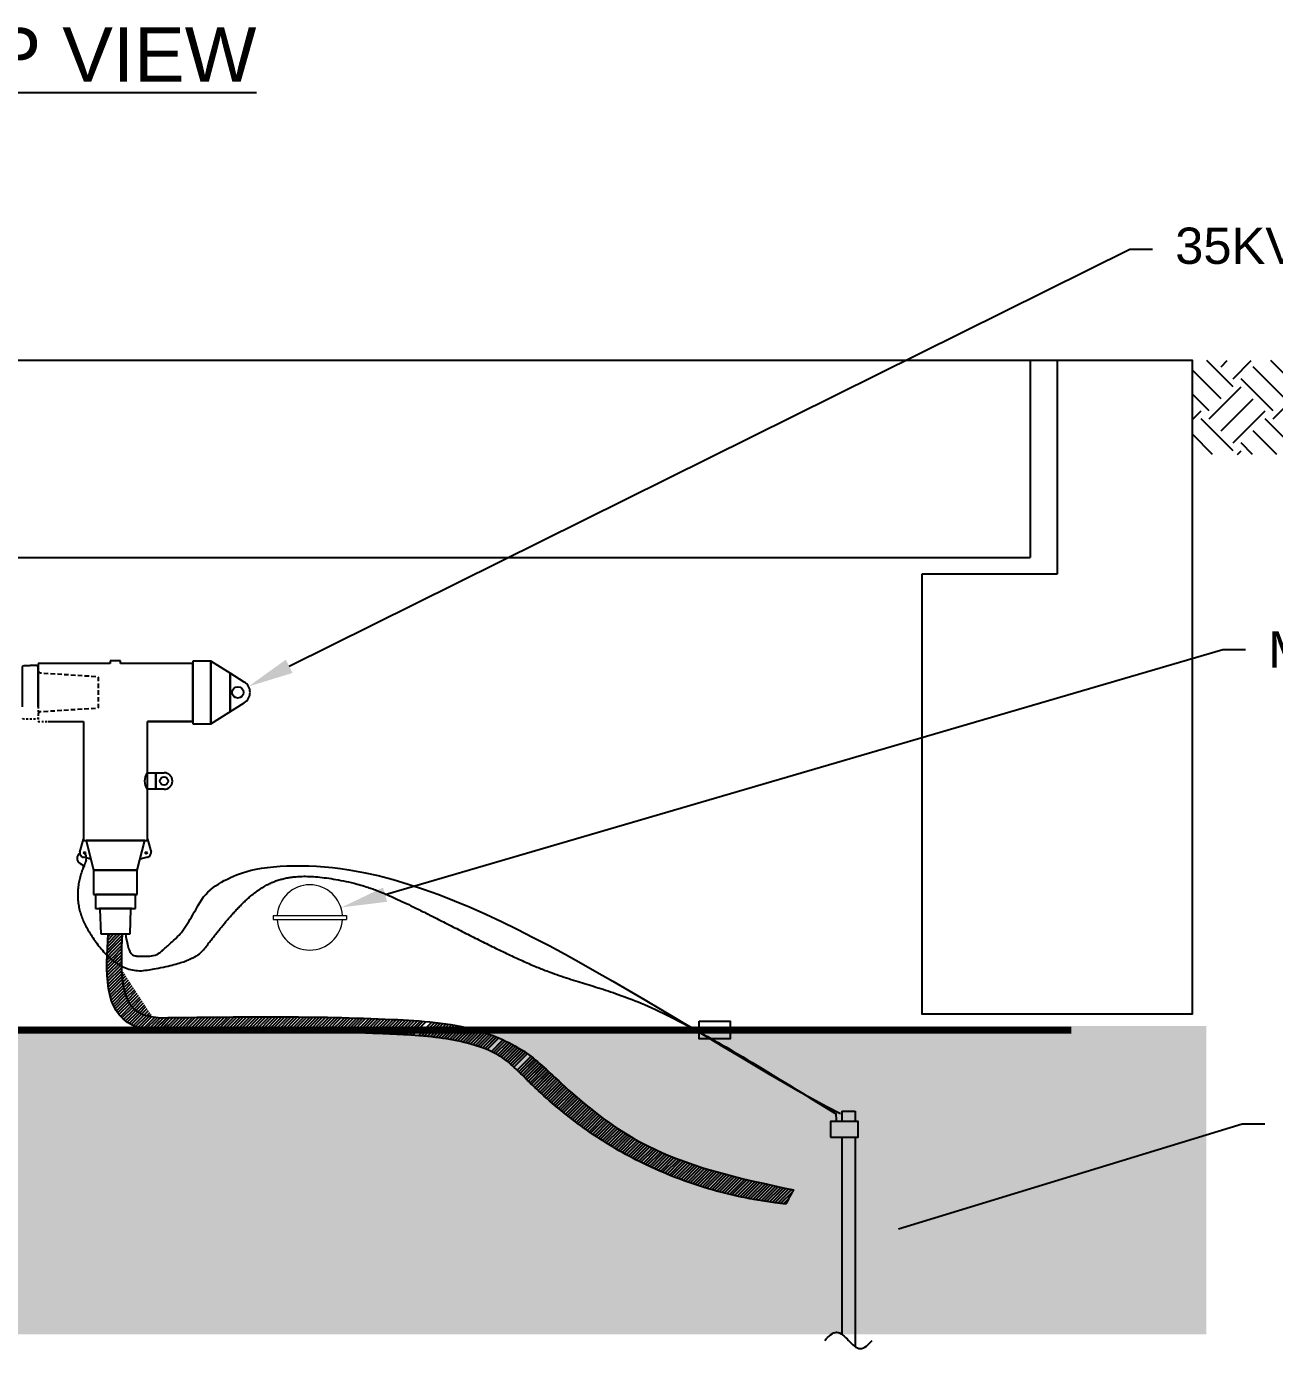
# Model space of a CAD drawing. Header units: feet. Extents: x -208 to 2089, y -974 to 342.
# Drawn here: x 740.1 to 809, y 62 to 134.9 of the extents above; entities that cross this region are included whole.
import ezdxf
from ezdxf import colors
from ezdxf.entities.mleader import LeaderData, LeaderLine
from ezdxf.math import Vec2, Vec3

# ---------------------------------------------------------------- set-up
doc = ezdxf.new("R2010")
doc.units = ezdxf.units.FT
doc.header["$MEASUREMENT"] = 0
doc.linetypes.add('HIDDEN', pattern=[0.375, 0.25, -0.125])
for name, color, linetype in [('CABLE', 2, 'Continuous'), ('E-DETL', 7, 'Continuous'), ('E-EQPM-HRDW', 16, 'Continuous'), ('E-GRND', 3, 'Continuous'), ('EQUIPMENT', 6, 'Continuous'), ('G-ANNO-NONPLOT', 181, 'Continuous'), ('G-ANNO-TEXT', 1, 'Continuous'), ('SOIL', 254, 'Continuous'), ('TEXT', 1, 'Continuous')]:
    doc.layers.add(name, color=color, linetype=linetype)
doc.layers.add('CONDUIT', color=6, linetype='Continuous', lineweight=18)
doc.styles.add('NEI-A', font='arial.ttf', dxfattribs={"height": 0.1})
pattern_1 = [(45, (-6021031.765622796, -2131003.499997514), (-0.08750446417183527, 0.08750446417183527), [])]

msp = doc.modelspace()

# ---------------------------------------------------------------- hatches: boundary and pattern name
at = {"layer": 'G-ANNO-NONPLOT', "true_color": 0xf8d731}
h = msp.add_hatch(dxfattribs=at)
h.set_pattern_fill('ANSI31', color=40, scale=0.9900000000000001)
h.set_pattern_definition(pattern_1)
edge = h.paths.add_edge_path()
edge.add_arc((746.305701931803, 86.98831157055474), 3.371146855893491, 239.8637622350721, 254.1366037049093, ccw=False)
edge.add_spline(control_points=[(744.6131912980736, 84.07282895496837), (744.5237106306986, 82.25480950246356), (744.58036561483, 79.62123531983025), (747.6698740235106, 79.38496796688787), (747.6698740235106, 79.38496796688787)], knot_values=[83.43145569272993, 83.43145569272993, 83.43145569272993, 83.43145569272993, 87.87574356637529, 89.95647029016055, 89.95647029016055, 89.95647029016055, 89.95647029016055], weights=[1, 1, 1, 1, 1], degree=3, periodic=0)
edge.add_spline(control_points=[(747.6698740235106, 79.38496796688787), (748.0819466066123, 79.39025461016945), (748.4935613701628, 79.39553525247402), (750.9660605293275, 79.42588351568929), (753.0159359731288, 79.4452278525082), (756.073934655501, 79.42308848299808), (757.0904656032608, 79.40719786607451), (758.6111373164267, 79.3654519845245), (759.1173407936976, 79.3485526144018), (760.128392557478, 79.30793902366213), (760.6361914797262, 79.28513475735463), (761.7491170594976, 79.21875691595278), (762.3482800813899, 79.16920950258873), (763.4607796481387, 79.0219440729802), (763.976757138832, 78.92719636992342), (764.9634326546029, 78.67266919924668), (765.4207125444473, 78.51499970345549), (765.9702051979066, 78.25467890728987), (766.1204022111879, 78.17346310470975), (766.394529498978, 78.0042612771017), (766.51298713298, 77.9204512694364), (766.7972951017828, 77.69320805738471), (766.95879011122, 77.54990685027815), (767.3105101174251, 77.21773638292007), (767.5006023001433, 77.0290044722592), (767.9163525075228, 76.6182647463379), (768.1469562229277, 76.39360117674596), (769.175626661493, 75.43398014264903), (770.0217826495455, 74.73723782687239), (771.8133384435014, 73.46134044457949), (772.7622936748476, 72.88145140320785), (774.4724021385, 72.00528098311997), (775.2141063305125, 71.67390796583868), (777.1438089551912, 70.92946671922482), (778.3530936752022, 70.57145687653474), (780.1963430958376, 70.18357258564583), (780.815656904927, 70.07916138316295), (781.6342873991043, 69.97557247145824), (781.8313653113828, 69.953408498734), (782.028314320235, 69.93381683197595)], knot_values=[0, 0, 0, 0, 1.248940863479177, 1.248940863479177, 7.510492271591446, 7.510492271591446, 10.64126797564758, 10.64126797564758, 12.20665582767566, 12.20665582767566, 13.77204367970373, 13.77204367970373, 15.77184317922644, 15.77184317922644, 17.66237193590699, 17.66237193590699, 19.55290069258755, 19.55290069258755, 20.34553650617276, 20.34553650617276, 21.13817231975798, 21.13817231975798, 21.99962579107284, 21.99962579107284, 22.86179158790927, 22.86179158790927, 23.72395738474571, 23.72395738474571, 26.70471573263455, 26.70471573263455, 29.68547408052339, 29.68547408052339, 31.86214855415614, 31.86214855415614, 35.23481619579239, 35.23481619579239, 36.92115001661051, 36.92115001661051, 37.45383673220445, 37.45383673220445, 37.45383673220445, 37.45383673220445], weights=[1, 1, 1, 1, 1, 1, 1, 1, 1, 1, 1, 1, 1, 1, 1, 1, 1, 1, 1, 1, 1, 1, 1, 1, 1, 1, 1, 1, 1, 1, 1, 1, 1, 1, 1, 1, 1, 1, 1, 1], degree=3, periodic=0)
edge.add_spline(control_points=[(782.028314320235, 69.93381683197595), (782.1661442917348, 70.19423409825913), (782.3039742641658, 70.45465136500798), (782.4418042365969, 70.7150686308255)], knot_values=[37.45383673220445, 37.45383673220445, 37.45383673220445, 37.45383673220445, 38.45383673220445, 38.45383673220445, 38.45383673220445, 38.45383673220445], weights=[1, 1, 1, 1], degree=3, periodic=0)
edge.add_spline(control_points=[(782.4418042365969, 70.7150686308255), (779.4803249098868, 71.34382029990456), (774.7350726089016, 72.35128480377398), (770.2782191744582, 75.91173110990576), (767.661304365708, 78.48922264338262), (764.4877078103409, 79.86500049936376), (757.6449127130718, 80.33129519917793), (751.8110475948588, 80.25693854451902), (747.5485063314945, 80.20260950173042)], knot_values=[38.45383673220445, 38.45383673220445, 38.45383673220445, 38.45383673220445, 47.46530847609966, 52.8931430027568, 55.44213900193881, 58.48591759060378, 63.24841332338417, 76.16766898730667, 76.16766898730667, 76.16766898730667, 76.16766898730667], weights=[1, 1, 1, 1, 1, 1, 1, 1, 1], degree=3, periodic=0)
edge.add_spline(control_points=[(747.5485063314945, 80.20260950173042), (747.1819529485465, 80.24596951477952), (745.5198362431065, 80.4425831753274), (745.34900334557, 82.19972721296153), (745.3842166381464, 83.74555102125532)], knot_values=[76.16766898730667, 76.16766898730667, 76.16766898730667, 76.16766898730667, 77.22583108524645, 80.96584840572132, 80.96584840572132, 80.96584840572132, 80.96584840572132], weights=[1, 1, 1, 1, 1], degree=3, periodic=0)
edge = h.paths.add_edge_path()
edge.add_spline(control_points=[(745.3842166390777, 83.74555102125532), (745.3922538579018, 84.09837588243909), (745.4090624496848, 84.46037940722681), (745.4258710405365, 84.82238293201453)], knot_values=[80.96584840608911, 80.96584840608911, 80.96584840608911, 80.96584840608911, 81.81948456108434, 81.81948456108434, 81.81948456108434, 81.81948456108434], weights=[1, 1, 1, 1], degree=3, periodic=0)
edge.add_spline(control_points=[(745.4258710405365, 84.82238293201453), (745.3505505368621, 84.82238293201453), (745.275230034119, 84.82238293201453), (745.1999095304445, 84.82238293201453)], knot_values=[81.81948456108434, 81.81948456108434, 81.81948456108434, 81.81948456108434, 82.11226807174496, 82.11226807174496, 82.11226807174496, 82.11226807174496], weights=[1, 1, 1, 1], degree=3, periodic=0)
edge.add_spline(control_points=[(745.1999095304445, 84.82238293201453), (745.1212473445148, 84.82238293201453), (745.0425851576538, 84.82238293201453), (744.9639229698614, 84.82238293201453)], knot_values=[82.11226807174496, 82.11226807174496, 82.11226807174496, 82.11226807174496, 82.4180412693049, 82.4180412693049, 82.4180412693049, 82.4180412693049], weights=[1, 1, 1, 1], degree=3, periodic=0)
edge.add_spline(control_points=[(744.9639229698614, 84.82238293201453), (744.9245918754996, 84.82238293201453), (744.8852607830004, 84.82238293201453), (744.8459296895699, 84.82238293201453)], knot_values=[82.4180412693049, 82.4180412693049, 82.4180412693049, 82.4180412693049, 82.57092786788061, 82.57092786788061, 82.57092786788061, 82.57092786788061], weights=[1, 1, 1, 1], degree=3, periodic=0)
edge.add_spline(control_points=[(744.8459296895699, 84.82238293201453), (744.8141439090059, 84.82238293201453), (744.782358128442, 84.82238293201453), (744.750572347878, 84.82238293201453)], knot_values=[82.57092786788061, 82.57092786788061, 82.57092786788061, 82.57092786788061, 82.69448456108434, 82.69448456108434, 82.69448456108434, 82.69448456108434], weights=[1, 1, 1, 1], degree=3, periodic=0)
edge.add_spline(control_points=[(744.750572347878, 84.82238293201453), (744.7344938068227, 84.82238293201453), (744.7184152657674, 84.82238293201453), (744.7023367256434, 84.82238293201453)], knot_values=[82.69448456108434, 82.69448456108434, 82.69448456108434, 82.69448456108434, 82.75698456108434, 82.75698456108434, 82.75698456108434, 82.75698456108434], weights=[1, 1, 1, 1], degree=3, periodic=0)
edge.add_spline(control_points=[(744.7023367256434, 84.82238293201453), (744.694297456047, 84.82238293201453), (744.686258184588, 84.82238293201453), (744.6782189140604, 84.82238293201453)], knot_values=[82.75698456108434, 82.75698456108434, 82.75698456108434, 82.75698456108434, 82.78823456108434, 82.78823456108434, 82.78823456108434, 82.78823456108434], weights=[1, 1, 1, 1], degree=3, periodic=0)
edge.add_spline(control_points=[(744.6782189140604, 84.82238293201453), (744.6741992792622, 84.82238293201453), (744.6701796435327, 84.82238293201453), (744.6661600078032, 84.82238293201453)], knot_values=[82.78823456108434, 82.78823456108434, 82.78823456108434, 82.78823456108434, 82.80385956108434, 82.80385956108434, 82.80385956108434, 82.80385956108434], weights=[1, 1, 1, 1], degree=3, periodic=0)
edge.add_spline(control_points=[(744.6541025758297, 84.82238293201453), (744.6541020850227, 84.82238293201453), (744.6541015942157, 84.82238293201453), (744.6541011024774, 84.82238293201453), (744.6402622804553, 84.57396536269016), (744.6255126389251, 84.32316724392376), (744.6131912980736, 84.07282895496837)], knot_values=[82.8194826537357, 82.8194826537357, 82.8194826537357, 82.8194826537357, 82.81948456108434, 82.81948456108434, 82.81948456108434, 83.43145569272993, 83.43145569272993, 83.43145569272993, 83.43145569272993], weights=[1, 1, 1, 1, 1, 1, 1], degree=3, periodic=0)
edge.add_spline(control_points=[(744.6131912980736, 84.07282895496837), (744.5237106306986, 82.25480950246356), (744.58036561483, 79.62123531983025), (747.6698740235106, 79.38496796688787), (747.6698740235106, 79.38496796688787)], knot_values=[83.43145569272993, 83.43145569272993, 83.43145569272993, 83.43145569272993, 87.87574356637529, 89.95647029016055, 89.95647029016055, 89.95647029016055, 89.95647029016055], weights=[1, 1, 1, 1, 1], degree=3, periodic=0)
edge.add_arc((746.305701931803, 86.98831157055474), 3.371146855971749, 239.8637622350721, 254.1366037221246)
h = msp.add_hatch(dxfattribs=at)
h.set_pattern_fill('ANSI31', color=40, scale=0.9900000000000001)
h.set_pattern_definition(pattern_1)
edge = h.paths.add_edge_path()
edge.add_spline(control_points=[(744.6131912990049, 84.07282895496837), (744.5237106297673, 82.25480950246356), (744.5803656138987, 79.62123531983025), (747.6698740235106, 79.38496796688787), (747.6698740235106, 79.38496796688787)], knot_values=[83.43145569309515, 83.43145569309515, 83.43145569309515, 83.43145569309515, 87.87574356637529, 89.95647029016055, 89.95647029016055, 89.95647029016055, 89.95647029016055], weights=[1, 1, 1, 1, 1], degree=3, periodic=0)
edge.add_spline(control_points=[(747.6698740235106, 79.38496796688787), (748.0819466066123, 79.39025461016945), (748.4935613701628, 79.39553525247402), (750.9660605293275, 79.42588351568929), (753.0159359731288, 79.4452278525082), (756.073934655501, 79.42308848299808), (757.0904656032608, 79.40719786607451), (758.6111373164267, 79.3654519845245), (759.1173407936976, 79.3485526144018), (760.128392557478, 79.30793902366213), (760.6361914797262, 79.28513475735463), (761.7491170594976, 79.21875691595278), (762.3482800813899, 79.16920950258873), (763.4607796481387, 79.0219440729802), (763.976757138832, 78.92719636992342), (764.9634326546029, 78.67266919924668), (765.4207125444473, 78.51499970345549), (765.9702051979066, 78.25467890728987), (766.1204022111879, 78.17346310470975), (766.394529498978, 78.0042612771017), (766.51298713298, 77.9204512694364), (766.7972951017828, 77.69320805738471), (766.95879011122, 77.54990685027815), (767.3105101174251, 77.21773638292007), (767.5006023001433, 77.0290044722592), (767.9163525075228, 76.6182647463379), (768.1469562229277, 76.39360117674596), (769.175626661493, 75.43398014264903), (770.0217826495455, 74.73723782687239), (771.8133384435014, 73.46134044457949), (772.7622936748476, 72.88145140320785), (774.4724021385, 72.00528098311997), (775.2141063305125, 71.67390796583868), (777.1438089551912, 70.92946671922482), (778.3530936752022, 70.57145687653474), (780.1963430958376, 70.18357258564583), (780.815656904927, 70.07916138316295), (781.6342873991043, 69.97557247145824), (781.8313653113828, 69.953408498734), (782.028314320235, 69.93381683197595)], knot_values=[0, 0, 0, 0, 1.248940863479177, 1.248940863479177, 7.510492271591446, 7.510492271591446, 10.64126797564758, 10.64126797564758, 12.20665582767566, 12.20665582767566, 13.77204367970373, 13.77204367970373, 15.77184317922644, 15.77184317922644, 17.66237193590699, 17.66237193590699, 19.55290069258755, 19.55290069258755, 20.34553650617276, 20.34553650617276, 21.13817231975798, 21.13817231975798, 21.99962579107284, 21.99962579107284, 22.86179158790927, 22.86179158790927, 23.72395738474571, 23.72395738474571, 26.70471573263455, 26.70471573263455, 29.68547408052339, 29.68547408052339, 31.86214855415614, 31.86214855415614, 35.23481619579239, 35.23481619579239, 36.92115001661051, 36.92115001661051, 37.45383673220445, 37.45383673220445, 37.45383673220445, 37.45383673220445], weights=[1, 1, 1, 1, 1, 1, 1, 1, 1, 1, 1, 1, 1, 1, 1, 1, 1, 1, 1, 1, 1, 1, 1, 1, 1, 1, 1, 1, 1, 1, 1, 1, 1, 1, 1, 1, 1, 1, 1, 1], degree=3, periodic=0)
edge.add_spline(control_points=[(782.028314320235, 69.93381683197595), (782.1661442917348, 70.19423409825913), (782.3039742641658, 70.45465136500798), (782.4418042365969, 70.7150686308255)], knot_values=[37.45383673220445, 37.45383673220445, 37.45383673220445, 37.45383673220445, 38.45383673220445, 38.45383673220445, 38.45383673220445, 38.45383673220445], weights=[1, 1, 1, 1], degree=3, periodic=0)
edge.add_spline(control_points=[(782.4418042365969, 70.7150686308255), (779.4803249098868, 71.34382029990456), (774.7350726089016, 72.35128480377398), (770.2782191744582, 75.91173110990576), (767.6728470752523, 78.50076156011573), (764.4877078103409, 79.86500049936376), (757.6449127130718, 80.33129519917793), (751.8110475948588, 80.25693854451902), (747.5485063314945, 80.20260950173042)], knot_values=[38.45383673220445, 38.45383673220445, 38.45383673220445, 38.45383673220445, 47.46530847609966, 52.8931430027568, 55.44213900193881, 58.48591759060378, 63.24841332338417, 76.16766898730667, 76.16766898730667, 76.16766898730667, 76.16766898730667], weights=[1, 1, 1, 1, 1, 1, 1, 1, 1], degree=3, periodic=0)
edge.add_spline(control_points=[(747.5485063314945, 80.20260950173042), (747.1819529485465, 80.24596951477952), (745.5198362431065, 80.4425831753274), (745.3490033465014, 82.19972721296153), (745.3842166381464, 83.74555102125532)], knot_values=[76.16766898730667, 76.16766898730667, 76.16766898730667, 76.16766898730667, 77.22583108524645, 80.96584840571971, 80.96584840571971, 80.96584840571971, 80.96584840571971], weights=[1, 1, 1, 1, 1], degree=3, periodic=0)
edge.add_arc((746.305701931803, 86.98831157055474), 3.371146855908663, 239.8637622525581, 254.13660368983568, ccw=False)
at = {"layer": 'SOIL'}
h = msp.add_hatch(dxfattribs=at)
h.set_pattern_fill('EARTH', color=256, scale=10, angle=45)
h.set_pattern_definition([(45, (170.2958525958047, -393.6784333880546), (0, 3.535533905932738), [2.5, -2.5]), (45, (169.6329399886117, -393.0155207803959), (0, 3.535533905932738), [2.5, -2.5]), (45, (168.9700273814187, -392.352608173203), (0, 3.535533905932738), [2.5, -2.5]), (135, (168.9700273814187, -391.9106664350743), (-3.535533905932738, 2.220446049250313e-16), [2.5, -2.5]), (135, (169.6329399886117, -391.2477538274156), (-3.535533905932738, 2.220446049250313e-16), [2.5, -2.5]), (135, (170.2958525958047, -390.5848412202226), (-3.535533905932738, 2.220446049250313e-16), [2.5, -2.5])])
h.paths.add_polyline_path([(804.4491409760476, 116.4434940628221), (804.4491409760476, 111.2685512671692), (830.1334274782375, 111.2685512671692), (832.0308496410535, 112.5655242716407), (833.2365526685999, 114.0612516165224), (833.6938780870796, 116.4434940628221)])
h = msp.add_hatch(dxfattribs=at)
h.set_pattern_fill('AR-SAND', color=256)
h.set_pattern_definition([(37.50000000000001, (-6082044.078528501, -2152473.596657202), (-0.06299335810960816, 1.926823769013159), [0, -1.52, 0, -1.7, 0, -1.625]), (7.499999999999999, (-6082044.078528501, -2152473.596657202), (1.769776705267727, 2.82214606522974), [0, -0.82, 0, -1.37, 0, -0.525]), (327.5, (-6082045.308528502, -2152473.596657202), (3.114141861751495, 0.005659053536964942), [0, -0.5, 0, -1.8, 0, -2.35]), (317.5, (-6082045.308528502, -2152473.596657202), (3.006126604572294, 0.8776755649342494), [0, -0.25, 0, -1.18, 0, -1.35])])
h.paths.add_polyline_path([(805.2143817225979, 79.74797913240991), (678.4086274661631, 79.74797913240991), (678.4086274661631, 62.74276381726168), (805.2143817225979, 62.74276381726168)])

# ---------------------------------------------------------------- linework, layer by layer
at = {"layer": 'CABLE', "ltscale": 0.5}
for p, q in [((785.1084474146874, 75.04443407146982), (785.1084474146874, 74.48643861613027)), ((785.1084474146874, 75.04443407146982), (785.8584474146874, 75.04443407146982)), ((785.8584474146874, 75.04443407146982), (785.8584474146874, 74.48643861613027)), ((785.1084474146874, 73.61844416842587), (785.1084474146874, 62.75206571952231)), ((785.8584474146874, 73.61844416842587), (785.8584474146874, 62.06750149228401))]:
    msp.add_line(p, q, dxfattribs=at)
at = {"layer": 'CABLE', "flags": 128}
msp.add_lwpolyline([(743.1101739647374, 88.71607052064292), (743.3459336802871, 88.55392489437736), (743.2906893685968, 88.56507430127613), (743.3181407627226, 88.53677071206994), (743.284539491734, 88.54373669340066), (743.3120029595257, 88.51547499089293), (743.2783896148712, 88.52239908599086), (743.3058530826629, 88.49413738348312), (743.2722397389398, 88.50106147858105), (743.2997032058001, 88.47279977607332), (743.2290502245114, 88.487529091954)], dxfattribs=at)
msp.add_lwpolyline([(743.1101739647374, 88.71607052064292), (743.3459336802871, 88.55392489437736), (743.2906893685968, 88.56507430127613), (743.3181407627226, 88.53677071206994), (743.284539491734, 88.54373669340066), (743.3120029595257, 88.51547499089293), (743.2783896148712, 88.52239908599086), (743.3058530826629, 88.49413738348312), (743.2722397389398, 88.50106147858105), (743.2997032058001, 88.47279977607332), (743.2290502245114, 88.487529091954)], dxfattribs=at)
at = {"layer": 'CABLE', "const_width": 0.3821400000000001}
msp.add_lwpolyline([(687.5995169885964, 79.51468959585554), (797.7785624068738, 79.51468959585554)], dxfattribs=at)
at = {"layer": 'CABLE'}
for points in [[(777.2536074564368, 80.01046018856368), (778.9525525698946, 80.01046018856368), (778.9525525698946, 79.03385352105624), (777.2536074564368, 79.03385352105624)], [(784.4912687063725, 73.61844416842587), (786.0210454807193, 73.61844416842587), (786.0210454807193, 74.48643861613027), (784.4912687063725, 74.48643861613027)]]:
    msp.add_lwpolyline(points, close=True, dxfattribs=at)
for centre, radius, start, end in [((743.2514430553229, 88.99872416392691), 0.3159905665009947, 120.3840937059685, 243.444311530446), ((743.2514430553229, 88.99872416392691), 0.3159905665009947, 120.3840937059685, 243.444311530446), ((743.1102526000277, 89.01919231000147), 0.3521175017524268, 339.1882974764593, 55.46745718433921)]:
    msp.add_arc(centre, radius, start, end, dxfattribs=at)
msp.add_rational_spline([(743.4393955356018, 88.89408570383466), (743.3882541813464, 88.75836734515406), (743.3371128280223, 88.62264898647345), (743.2859714756296, 88.48693062872417), (742.8009360235693, 87.3839435455834), (742.8709533371539, 86.18105640536896), (743.4806842951612, 85.1417931769488), (744.0904152513058, 84.10252994899429), (745.147828557393, 82.56127002131916), (749.3908532167361, 83.25446869893722), (752.6204675080762, 87.52908360301308), (754.0125837939368, 88.64857347165025), (760.2436998811127, 87.14929927368439), (768.5436140493066, 82.49716906291223), (772.3664051758633, 81.86988548463933), (777.2004488658667, 79.64657742478676), (784.8197287599132, 74.8844694741515)], [1, 1, 1, 1, 0.9269745925845593, 0.9269745925845593, 1, 0.9269745925845593, 0.9269745925845593, 1, 1, 1, 1, 1, 1, 1, 1], degree=3, knots=[0, 0, 0, 0, 1, 1, 1, 1.944874303418962, 1.944874303418962, 1.944874303418962, 2.889748606837923, 2.889748606837923, 4.544784986440906, 18.19484945523579, 20.46486890417156, 24.55605691968662, 27.64293239639137, 30.11808141614047, 30.11808141614047, 30.11808141614047, 30.11808141614047], dxfattribs=at)
msp.add_open_spline([(747.6698740244419, 79.38496796688787), (748.0819466075436, 79.39025461016945), (748.4935613710941, 79.39553525247402), (750.9660605302588, 79.42588351568929), (753.0159359740601, 79.4452278525082), (756.0739346564324, 79.42308848299808), (757.0904656041921, 79.40719786607451), (758.611137317358, 79.3654519845245), (759.117340794629, 79.3485526144018), (760.1283925584094, 79.30793902366213), (760.6361914806575, 79.28513475735463), (761.7491170613603, 79.21875691595278), (762.3482800832526, 79.16920950258873), (763.46077964907, 79.0219440729802), (763.9767571397633, 78.92719636992342), (764.9634326555342, 78.67266919924668), (765.4207125453786, 78.51499970345549), (765.9702051988379, 78.25467890728987), (766.1204022121192, 78.17346310470975), (766.3945294999094, 78.0042612771017), (766.5129871339113, 77.9204512694364), (766.7972951027141, 77.69320805738471), (766.9587901121513, 77.54990685027815), (767.3105101192878, 77.21773638292007), (767.5006023010747, 77.0290044722592), (767.9163525084541, 76.6182647463379), (768.146956223859, 76.39360117674596), (769.1756266624243, 75.43398014264903), (770.0217826504768, 74.73723782687239), (771.813338445364, 73.46134044457949), (772.7622936757789, 72.88145140320785), (774.4724021394313, 72.00528098311997), (775.2141063314439, 71.67390796583868), (777.1438089561225, 70.92946671922482), (778.3530936761335, 70.57145687653474), (780.1963430967689, 70.18357258564583), (780.8156569058583, 70.07916138316295), (781.6342874000356, 69.97557247145824), (781.8313653123141, 69.953408498734), (782.0283143211664, 69.93381683197595), (782.1661442926661, 70.19423409825913), (782.3039742650972, 70.45465136500798), (782.4418042375282, 70.7150686308255), (779.4803249108181, 71.34382029990456), (774.735072609833, 72.35128480377398), (770.2782191753895, 75.91173110990576), (767.6728470761836, 78.50076156011573), (764.4877078112722, 79.86500049936376), (757.6449127140031, 80.33129519917793), (751.8110475957901, 80.25693854451902), (747.5485063324259, 80.20260950173042), (747.1819529504091, 80.24596951477952), (745.2241318131373, 80.47756238602824), (745.335419340855, 82.87434132392309), (745.4258710414679, 84.82238293201453), (745.1686143976212, 84.82238293201453), (744.9113577509806, 84.82238293201453), (744.65410110434, 84.82238293201453), (744.5397612814368, 82.76989466040186), (744.290605350262, 79.64339447342581), (747.6698740244419, 79.38496796688787), (747.6698740244419, 79.38496796688787)], degree=3, knots=[0, 0, 0, 0, 1.248940863479177, 1.248940863479177, 7.510492271591446, 7.510492271591446, 10.64126797564758, 10.64126797564758, 12.20665582767566, 12.20665582767566, 13.77204367970373, 13.77204367970373, 15.77184317922644, 15.77184317922644, 17.66237193590699, 17.66237193590699, 19.55290069258755, 19.55290069258755, 20.34553650617276, 20.34553650617276, 21.13817231975798, 21.13817231975798, 21.99962579107284, 21.99962579107284, 22.86179158790927, 22.86179158790927, 23.72395738474571, 23.72395738474571, 26.70471573263455, 26.70471573263455, 29.68547408052339, 29.68547408052339, 31.86214855415614, 31.86214855415614, 35.23481619579239, 35.23481619579239, 36.92115001661051, 36.92115001661051, 37.45383673220445, 37.45383673220445, 37.45383673220445, 38.45383673220445, 38.45383673220445, 38.45383673220445, 47.46530847609966, 52.8931430027568, 55.44213900193881, 58.48591759060378, 63.24841332338417, 76.16766898730667, 76.16766898730667, 76.16766898730667, 77.22583108524645, 81.81948456108434, 81.81948456108434, 81.81948456108434, 82.81948456108434, 82.81948456108434, 82.81948456108434, 87.87574356637529, 89.95647029016055, 89.95647029016055, 89.95647029016055, 89.95647029016055], dxfattribs=at)
msp.add_open_spline([(784.8351970881731, 74.48643861613027), (784.8244341303171, 74.62326647243253), (784.812759131989, 74.76119010890625), (784.8010841336609, 74.8991137449143)], degree=3, dxfattribs=at)
at = {"layer": 'CABLE', "ltscale": 0.5}
msp.add_spline([(784.1702914907173, 62.40978274489544), (784.8268700771541, 62.85805448093242), (785.4834486626596, 62.40978274489544), (786.1400272500277, 61.96151100885845), (786.7966058355332, 62.40978274489544)], degree=3, dxfattribs=at)
at = {"layer": 'CONDUIT'}
for p, q in [((753.7469987392933, 85.84707910236693), (757.796998739107, 85.84707910236693)), ((753.7469987392933, 85.84707910236693), (753.7469987392933, 85.62207910273946)), ((753.7469987392933, 85.62207910273946), (757.796998739107, 85.62207910273946)), ((757.796998739107, 85.84707910236693), (757.796998739107, 85.62207910273946))]:
    msp.add_line(p, q, dxfattribs=at)
for start, end in [(3.58332169843934, 176.4166783015607), (183.5833216984393, 356.4166783015605)]:
    msp.add_arc((755.7719987396658, 85.7345791025532), 1.8, start, end, dxfattribs=at)
at = {"layer": 'E-DETL', "color": 41}
for p, q in [((745.339231951958, 99.8809805050937), (744.7688985558734, 99.8809805050937)), ((744.7688985558734, 99.8809805050937), (744.7688985558734, 99.74495078385598)), ((745.339231951958, 99.8809805050937), (744.7688985558734, 99.8809805050937)), ((744.7688985558734, 99.8809805050937), (744.7688985558734, 99.74495078385598)), ((745.339231951958, 99.74495078385598), (745.339231951958, 99.8809805050937)), ((745.339231951958, 99.74495078385598), (745.339231951958, 99.8809805050937)), ((744.7688985558734, 99.74495078385598), (740.7844916813583, 99.74495078385598)), ((740.7844916813583, 99.74495078385598), (740.7844916813583, 97.3550584003774)), ((744.7688985558734, 99.74495078385598), (740.7844916813583, 99.74495078385598)), ((740.7844916813583, 99.74495078385598), (740.7844916813583, 97.3550584003774)), ((749.3236387892202, 99.74495078385598), (745.339231951958, 99.74495078385598)), ((749.3236387892202, 99.74495078385598), (745.339231951958, 99.74495078385598)), ((749.3236387892202, 99.87052644598089), (749.3236387892202, 96.41719486745797)), ((750.3125473641367, 99.87052644598089), (749.3236387892202, 99.87052644598089)), ((749.3236387892202, 99.87052644598089), (749.3236387892202, 96.41719486745797)), ((750.3125473641367, 99.87052644598089), (749.3236387892202, 99.87052644598089)), ((749.3236387892202, 96.54277052958287), (749.3236387892202, 99.74495078385598)), ((749.3236387892202, 96.54277052958287), (749.3236387892202, 99.74495078385598)), ((751.3746979747475, 99.2074275835862), (750.3125473641367, 99.87052644598089)), ((750.3125473641367, 99.87052644598089), (750.3125473641367, 96.41719486745797)), ((750.3125473641367, 96.41719486745797), (750.3125473641367, 99.87052644598089)), ((751.3746979747475, 99.2074275835862), (750.3125473641367, 99.87052644598089)), ((750.3125473641367, 99.87052644598089), (750.3125473641367, 96.41719486745797)), ((750.3125473641367, 96.41719486745797), (750.3125473641367, 99.87052644598089)), ((752.1612028096379, 98.71641397378198), (751.3746979747475, 99.2074275835862)), ((751.3746979747475, 99.2074275835862), (751.3746979747475, 97.08029358456633)), ((751.3746979747475, 97.08029358456633), (751.3746979747475, 99.2074275835862)), ((752.1612028096379, 98.71641397378198), (751.3746979747475, 99.2074275835862)), ((751.3746979747475, 99.2074275835862), (751.3746979747475, 97.08029358456633)), ((751.3746979747475, 97.08029358456633), (751.3746979747475, 99.2074275835862)), ((750.3125473641367, 96.41719486745797), (752.1612028096379, 97.57130733965687)), ((750.3125473641367, 96.41719486745797), (752.1612028096379, 97.57130733965687)), ((741.3477517132224, 96.54277052958287), (743.2907627679915, 96.54277052958287)), ((741.3477517132224, 96.54277052958287), (743.2907627679915, 96.54277052958287)), ((743.2907627679915, 96.54277052958287), (743.2907627679915, 89.97095508170105)), ((743.2907627679915, 96.54277052958287), (743.2907627679915, 89.97095508170105)), ((746.8173677212135, 89.97095508170105), (746.8173677212135, 96.54277052958287)), ((746.8173677212135, 96.54277052958287), (749.3236387892202, 96.54277052958287)), ((746.8173677212135, 89.97095508170105), (746.8173677212135, 96.54277052958287)), ((746.8173677212135, 96.54277052958287), (749.3236387892202, 96.54277052958287)), ((749.3236387892202, 96.41719486745797), (750.3125473641367, 96.41719486745797)), ((749.3236387892202, 96.41719486745797), (750.3125473641367, 96.41719486745797)), ((746.8173677212135, 93.71486065997533), (747.2753656477244, 93.71486065997533)), ((746.8173677212135, 93.71486065997533), (747.2753656477244, 93.71486065997533)), ((747.2753656477244, 93.71486065997533), (747.7333635751665, 93.71486065997533)), ((747.2753656477244, 93.71486065997533), (747.2753656477244, 92.7988648055566)), ((747.2753656477244, 92.7988648055566), (747.2753656477244, 93.71486065997533)), ((747.2753656477244, 93.71486065997533), (747.7333635751665, 93.71486065997533)), ((747.2753656477244, 93.71486065997533), (747.2753656477244, 92.7988648055566)), ((747.2753656477244, 92.7988648055566), (747.2753656477244, 93.71486065997533)), ((747.7333635751665, 92.7988648055566), (746.8173677212135, 92.7988648055566)), ((747.7333635751665, 92.7988648055566), (746.8173677212135, 92.7988648055566)), ((743.0919450529427, 89.33262227610476), (743.2907627679915, 90.05261519453279)), ((743.0919450529427, 89.33262227610476), (743.2907627679915, 90.05261519453279)), ((743.2907627679915, 89.97095508170105), (743.4320354059846, 89.97095508170105)), ((743.2907627679915, 89.97095508170105), (743.4320354059846, 89.97095508170105)), ((743.4320354059846, 89.97095508170105), (743.8506419787691, 88.34895654576621)), ((746.6760950832204, 89.97095508170105), (743.4320354059846, 89.97095508170105)), ((743.4320354059846, 89.97095508170105), (746.8173677212135, 89.97095508170105)), ((743.4320354059846, 89.97095508170105), (743.8506419787691, 88.34895654576621)), ((746.6760950832204, 89.97095508170105), (743.4320354059846, 89.97095508170105)), ((743.4320354059846, 89.97095508170105), (746.8173677212135, 89.97095508170105)), ((746.2574884918095, 88.34895654576621), (746.6760950832204, 89.97095508170105)), ((746.2574884918095, 88.34895654576621), (746.6760950832204, 89.97095508170105)), ((746.8173677212135, 90.05261519453279), (747.0161854362623, 89.33262227610476)), ((746.8173677212135, 90.05261519453279), (747.0161854362623, 89.33262227610476)), ((743.698883760585, 88.94019825937949), (743.2855513718487, 89.05007703644014)), ((743.698883760585, 88.94019825937949), (743.2855513718487, 89.05007703644014)), ((746.8225791173563, 89.05007703644014), (746.40924672862, 88.94019825937949)), ((746.8225791173563, 89.05007703644014), (746.40924672862, 88.94019825937949)), ((743.8506419787691, 88.34895654576621), (743.8506419787691, 86.99901788770012)), ((746.2574884918095, 88.34895654576621), (743.8506419787691, 88.34895654576621)), ((743.8506419787691, 88.34895654576621), (746.2574884918095, 88.34895654576621)), ((743.8506419787691, 88.34895654576621), (743.8506419787691, 86.99901788770012)), ((746.2574884918095, 88.34895654576621), (743.8506419787691, 88.34895654576621)), ((743.8506419787691, 88.34895654576621), (746.2574884918095, 88.34895654576621)), ((746.2574884918095, 86.99901788770012), (746.2574884918095, 88.34895654576621)), ((746.2574884918095, 86.99901788770012), (746.2574884918095, 88.34895654576621)), ((743.8506419787691, 86.99901788770012), (743.9448237613351, 86.99901788770012)), ((743.8506419787691, 86.99901788770012), (743.9448237613351, 86.99901788770012)), ((743.9448237613351, 86.99901788770012), (743.9448237613351, 86.23510942044459)), ((746.1633067288012, 86.99901788770012), (743.9448237613351, 86.99901788770012)), ((743.9448237613351, 86.99901788770012), (746.2574884918095, 86.99901788770012)), ((743.9448237613351, 86.99901788770012), (743.9448237613351, 86.23510942044459)), ((746.1633067288012, 86.99901788770012), (743.9448237613351, 86.99901788770012)), ((743.9448237613351, 86.99901788770012), (746.2574884918095, 86.99901788770012)), ((746.1633067288012, 86.23510942044459), (746.1633067288012, 86.99901788770012)), ((746.1633067288012, 86.23510942044459), (746.1633067288012, 86.99901788770012)), ((743.9448237613351, 86.23510942044459), (744.1540956449271, 86.23510942044459)), ((743.9448237613351, 86.23510942044459), (744.1540956449271, 86.23510942044459)), ((744.1540956449271, 86.23510942044459), (744.2011865357445, 86.19322999794758)), ((745.9540348452092, 86.23510942044459), (744.1540956449271, 86.23510942044459)), ((744.1540956449271, 86.23510942044459), (746.1633067288012, 86.23510942044459)), ((744.1540956449271, 86.23510942044459), (744.2011865357445, 86.19322999794758)), ((745.9540348452092, 86.23510942044459), (744.1540956449271, 86.23510942044459)), ((744.1540956449271, 86.23510942044459), (746.1633067288012, 86.23510942044459)), ((744.2011865357445, 86.19322999794758), (744.2430660313503, 84.82238293201453)), ((744.2011865357445, 86.19322999794758), (744.2430660313503, 84.82238293201453)), ((745.8650644578547, 84.82238293201453), (745.9069439711557, 86.19322999794758)), ((745.8650644578547, 84.82238293201453), (745.9069439711557, 86.19322999794758)), ((745.9069439711557, 86.19322999794758), (745.9540348452092, 86.23510942044459)), ((745.9069439711557, 86.19322999794758), (745.9540348452092, 86.23510942044459)), ((744.2430660313503, 84.82238293201453), (745.8650644578547, 84.82238293201453)), ((744.2430660313503, 84.82238293201453), (745.8650644578547, 84.82238293201453))]:
    msp.add_line(p, q, dxfattribs=at)
at = {"layer": 'E-DETL', "color": 41, "linetype": 'HIDDEN', "ltscale": 0.25}
for p, q in [((740.7844916813583, 97.3550584003774), (740.7844916813583, 96.54277052958287)), ((740.7844916813583, 97.3550584003774), (740.7844916813583, 96.54277052958287)), ((740.7844916813583, 96.54277052958287), (741.3477517132224, 96.54277052958287)), ((740.7844916813583, 96.54277052958287), (741.3477517132224, 96.54277052958287))]:
    msp.add_line(p, q, dxfattribs=at)
at = {"layer": 'E-DETL', "color": 41, "linetype": 'Continuous', "flags": 128}
for points in [[(739.9310117446394, 97.3550584003774), (739.9310117446394, 99.33444629744417), (739.9310117446394, 99.53662884649611), (739.953386614895, 99.60402302997909), (740.020780796981, 99.62653268682561), (740.3577517129988, 99.62653268682561)], [(739.9310117446394, 97.3550584003774), (739.9310117446394, 99.33444629744417), (739.9310117446394, 99.53662884649611), (739.953386614895, 99.60402302997909), (740.020780796981, 99.62653268682561), (740.3577517129988, 99.62653268682561)], [(740.7844916813583, 97.3550584003774), (740.7844916813583, 99.33444629744417), (740.7844916813583, 99.53662884649611), (740.762116812034, 99.60402302997909), (740.6947226290167, 99.62653268682561), (740.3577517129988, 99.62653268682561)], [(740.7844916813583, 97.3550584003774), (740.7844916813583, 99.33444629744417), (740.7844916813583, 99.53662884649611), (740.762116812034, 99.60402302997909), (740.6947226290167, 99.62653268682561), (740.3577517129988, 99.62653268682561)]]:
    msp.add_lwpolyline(points, dxfattribs=at)
at = {"layer": 'E-DETL', "color": 9, "linetype": 'HIDDEN', "flags": 128}
msp.add_lwpolyline([(740.7844916813583, 99.33444629744417), (740.8295109959827, 99.2446772451026), (740.896905179, 99.22216758779041), (744.0644317891956, 99.01998503827281), (744.1093163153664, 98.97510051210202), (744.1093163153664, 97.29024593247823), (744.0644317891956, 97.26773627516604), (740.896905179, 97.06555372564844), (740.8295109959827, 97.04304406880192), (740.7844916813583, 96.95327501646034)], dxfattribs=at)
msp.add_lwpolyline([(740.7844916813583, 99.33444629744417), (740.8295109959827, 99.2446772451026), (740.896905179, 99.22216758779041), (744.0644317891956, 99.01998503827281), (744.1093163153664, 98.97510051210202), (744.1093163153664, 97.29024593247823), (744.0644317891956, 97.26773627516604), (740.896905179, 97.06555372564844), (740.8295109959827, 97.04304406880192), (740.7844916813583, 96.95327501646034)], dxfattribs=at)
at = {"layer": 'E-DETL', "color": 41, "linetype": 'HIDDEN', "ltscale": 0.25, "flags": 128}
msp.add_lwpolyline([(740.7844916813583, 96.75109246694274), (740.762116812034, 96.68369828345976), (740.6947226290167, 96.66118862661324), (740.020780796981, 96.66118862661324), (739.953386614895, 96.68369828345976), (739.9310117446394, 96.75109246694274)], dxfattribs=at)
msp.add_lwpolyline([(740.7844916813583, 96.75109246694274), (740.762116812034, 96.68369828345976), (740.6947226290167, 96.66118862661324), (740.020780796981, 96.66118862661324), (739.953386614895, 96.68369828345976), (739.9310117446394, 96.75109246694274)], dxfattribs=at)
at = {"layer": 'E-DETL', "color": 41}
for centre, radius in [((751.8037587151439, 98.14386065625376), 0.3139392318975229), ((751.8037587151439, 98.14386065625376), 0.3139392318975229), ((747.7333635751665, 93.2568627329988), 0.2289989635269782), ((747.7333635751665, 93.2568627329988), 0.2289989635269782), ((743.355522810346, 89.29329409119464), 0.04837731161099608), ((743.355522810346, 89.29329409119464), 0.04837731161099608), ((746.7526076602326, 89.29329409119464), 0.04837731161099608), ((746.7526076602326, 89.29329409119464), 0.04837731161099608)]:
    msp.add_circle(centre, radius, dxfattribs=at)
for centre, radius, start, end in [((751.8037587691606, 98.14386063203938), 0.6749693109216345, 2.134434115628985e-06, 58.02353976246545), ((751.8037587691606, 98.14386063203938), 0.6749693109216345, 2.134434115628985e-06, 58.02353976246545), ((751.8037587691606, 98.14386068186514), 0.6749693109214976, 301.9764602375346, 359.9999978655659), ((751.8037587691606, 98.14386068186514), 0.6749693109214976, 301.9764602375346, 359.9999978655659), ((747.3917068297551, 93.2568627329988), 0.7345934338259636, 141.4299269244313, 218.5700730755687), ((747.3917068297551, 93.2568627329988), 0.7345934338259636, 141.4299269244313, 218.5700730755687), ((747.7333635751665, 93.2568627329988), 0.4579979270539574, 270, 90), ((747.7333635751665, 93.2568627329988), 0.4579979270539574, 270, 90), ((743.3530321352691, 89.30392072298355), 0.2626599399451946, 173.7266101101371, 214.4198144313626), ((743.3530321352691, 89.30392072298355), 0.2626599399451946, 173.7266101101371, 214.4198144313626), ((743.3530322442339, 89.3039207499919), 0.2626600445997193, 214.4198059283397, 255.113010186134), ((743.3530322442339, 89.3039207499919), 0.2626600445997193, 214.4198059283397, 255.113010186134), ((746.7550982459024, 89.3039207499919), 0.2626600445996699, 284.8869898138659, 325.5801940716603), ((746.7550982459024, 89.3039207499919), 0.2626600445996699, 284.8869898138659, 325.5801940716603), ((746.7550983530045, 89.30392072298355), 0.2626599399451882, 325.5801855686374, 6.27338988986285), ((746.7550983530045, 89.30392072298355), 0.2626599399451882, 325.5801855686374, 6.27338988986285)]:
    msp.add_arc(centre, radius, start, end, dxfattribs=at)
at = {"layer": 'E-EQPM-HRDW'}
msp.add_lwpolyline([(749.3236387892202, 96.54273076257459), (746.8173677212135, 96.54273076257459)], dxfattribs=at)
msp.add_lwpolyline([(749.3236387892202, 96.54273076257459), (746.8173677212135, 96.54273076257459)], dxfattribs=at)
at = {"layer": 'E-GRND', "linetype": 'Continuous'}
msp.add_arc((743.1102526000277, 89.01919231000147), 0.3521175017524268, 339.1882974764593, 55.46745718433921, dxfattribs=at)
at = {"layer": 'E-GRND'}
msp.add_open_spline([(745.611894843033, 84.82465052041016), (745.6679487729953, 84.44007423608355), (745.718318859911, 84.19974453649274), (745.8150063183666, 83.898986232884), (745.8592548052357, 83.80853659282229), (745.9606884269551, 83.68718720176048), (746.0168841936202, 83.6500251097118), (746.1221412493423, 83.61391342473007), (746.1652055465192, 83.61265210662759), (746.2249435753138, 83.60859037604905), (746.2540781142698, 83.60675538047008), (746.3393500436605, 83.60181990819774), (746.3933556218208, 83.59928883141629), (746.5474234901876, 83.59383193631447), (746.6395351587371, 83.5930394189877), (746.8887643309818, 83.59815042554192), (747.0188617900521, 83.61145125324629), (747.28736362779, 83.6650451025439), (747.396850204891, 83.7194540034493), (747.533770079589, 83.81843735924713), (747.5719698899002, 83.85490233818791), (747.6522339404137, 83.92423778720922), (747.6908724250779, 83.9577287639936), (747.8025027027861, 84.05482927798084), (747.8712091835723, 84.11506622792012), (748.0617553590373, 84.28355485615111), (748.168019371903, 84.37958017359279), (748.4371361936019, 84.62901910668961), (748.5504861165346, 84.74386950298003), (748.7168745499612, 84.93208522996656), (748.7652915472672, 85.00313898916147), (748.9001361633227, 85.205537870012), (748.9955943989144, 85.35374362529046), (749.2925272182138, 85.82992826397322), (749.5045664635063, 86.18948211888573), (750.1652703255922, 87.37583231082908), (751.1942944022403, 87.89693728969223), (753.1964138083667, 88.59295247816272), (763.468155868216, 89.28896558605857), (776.862861135839, 79.14047248377256), (785.0333282089368, 74.9265711283756)], degree=3, knots=[0, 0, 0, 0, 0.0006191487739996915, 0.0006191487739996915, 0.001097338258415361, 0.001097338258415361, 0.001479835791871479, 0.001479835791871479, 0.001862333325327597, 0.001862333325327597, 0.002244830858783714, 0.002244830858783714, 0.003009825925695949, 0.003009825925695949, 0.00453981605952042, 0.00453981605952042, 0.007599796327169361, 0.007599796327169361, 0.01226376205731296, 0.01226376205731296, 0.01578748177758726, 0.01578748177758726, 0.01931120149786155, 0.01931120149786155, 0.02635864093841014, 0.02635864093841014, 0.04045351981950733, 0.04045351981950733, 0.06864327758170169, 0.06864327758170169, 0.09871564079059862, 0.09871564079059862, 0.1616242677832043, 0.1616242677832043, 0.2874415217684156, 0.2874415217684156, 0.5390760297388384, 0.5390760297388384, 0.864362240210671, 2, 2, 2, 2], dxfattribs=at)
at = {"layer": 'EQUIPMENT'}
for p, q in [((795.498197019896, 116.4434940628221), (795.498197019896, 105.582180168431)), ((796.9900210135193, 116.4434940628221), (796.9900210135193, 104.6624035564696)), ((688.3576874908567, 105.582180168431), (795.498197019896, 105.582180168431)), ((796.9900210135193, 104.6624035564696), (789.5309010528536, 104.6624035564696))]:
    msp.add_line(p, q, dxfattribs=at)
at = {"layer": 'EQUIPMENT', "flags": 128}
msp.add_lwpolyline([(789.5309010528536, 104.6624035564696), (789.5309010528536, 80.41936382553331), (804.4491409760476, 80.41936382553331), (804.4491409760476, 116.4434940628221), (679.4067435347051, 116.4434940628221), (679.036076410538, 80.41936382553331), (694.1887401229278, 80.41936382553331), (694.3249834616245, 104.7152733103817)], dxfattribs=at)

# ---------------------------------------------------------------- texts
at = {"layer": 'TEXT', "insert": (742.5856201349334, 134.8209534347502), "char_height": 3, "attachment_point": 2, "style": 'NEI-A'}
msp.add_mtext('{\\LTOP VIEW}', dxfattribs=at)

# ---------------------------------------------------------------- leaders
at = {"layer": 'G-ANNO-TEXT'}
ml = msp.add_multileader_mtext('Standard', dxfattribs=at)
ml.set_content('35KV, 600A DEADBREAK ELBOW', color=256, style='NEI-A')
ml.set_leader_properties()
ml.build(insert=Vec2(0, 0))
ml.multileader.update_dxf_attribs({"dogleg_length": 0.0625, "arrow_head_size": 2.5, "scale": 20})
ctx = ml.context
ctx.base_point, ctx.scale, ctx.char_height, ctx.arrow_head_size, ctx.landing_gap_size, ctx.plane_origin = Vec3(802.25172665915, 122.5758143943276), 20, 2, 2.5, 1.25, Vec3(801.00172665915, 112.6899472114684)
notes = []
notes.append((ctx, [(0, (1, 1, 0), (801.00172665915, 122.5758143943276), (1, 0), 1.25, [(0, [(752.3940329906951, 98.47121352125498)], 0, [])])]))
ctx.mtext.insert, ctx.mtext.flow_direction = Vec3(803.50172665915, 123.7736315839593), 5
ml = msp.add_multileader_mtext('Standard', dxfattribs=at)
ml.set_content('MARKER BALL', color=256, style='NEI-A')
ml.set_leader_properties()
ml.build(insert=Vec2(0, 0))
ml.multileader.update_dxf_attribs({"dogleg_length": 0.0625, "arrow_head_size": 2.5, "scale": 20})
ctx = ml.context
ctx.base_point, ctx.scale, ctx.char_height, ctx.arrow_head_size, ctx.landing_gap_size, ctx.plane_origin = Vec3(807.3823327271775, 100.508042879354), 20, 2, 2.5, 1.25, Vec3(806.1323327271775, 100.508042879354)
notes.append((ctx, [(0, (1, 1, 0), (806.1323327271775, 100.508042879354), (1, 0), 1.25, [(0, [(757.5246390587226, 86.28930918914057)], 0, [])])]))
ctx.mtext.insert, ctx.mtext.flow_direction = Vec3(808.6323327271775, 101.5087250075941), 5
ml = msp.add_multileader_mtext('Standard', dxfattribs=at)
ml.set_content('GROUNDING ROD', color=256, style='NEI-A')
ml.set_leader_properties()
ml.build(insert=Vec2(0, 0))
ml.multileader.update_dxf_attribs({"dogleg_length": 0.0625, "arrow_head_size": 2.5, "scale": 20})
ctx = ml.context
ctx.base_point, ctx.scale, ctx.char_height, ctx.arrow_head_size, ctx.landing_gap_size, ctx.plane_origin = Vec3(808.4542169677134, 74.35284127943669), 20, 2, 2.5, 1.25, Vec3(807.2042169677134, 74.35284127943669)
notes.append((ctx, [(0, (1, 1, 0), (807.2042169677134, 74.35284127943669), (1, 0), 1.25, [(0, [(785.8584474146874, 67.84297283035494)], 0, [])])]))
ctx.mtext.insert, ctx.mtext.flow_direction = Vec3(809.7042169677134, 75.36989448543942), 5
for ctx, leaders in notes:
    for number, flags, end, landing, length, lines in leaders:
        leader = LeaderData()
        leader.index, (leader.has_last_leader_line, leader.has_dogleg_vector, leader.attachment_direction) = number, flags
        leader.last_leader_point, leader.dogleg_vector, leader.dogleg_length = Vec3(end), Vec3(landing), length
        for number, points, colour, breaks in lines:
            line = LeaderLine()
            line.index, line.vertices, line.color, line.breaks = number, Vec3.list(points), colors.encode_raw_color(colour), breaks
            leader.lines.append(line)
        ctx.leaders.append(leader)

doc.saveas('drawing.dxf')
